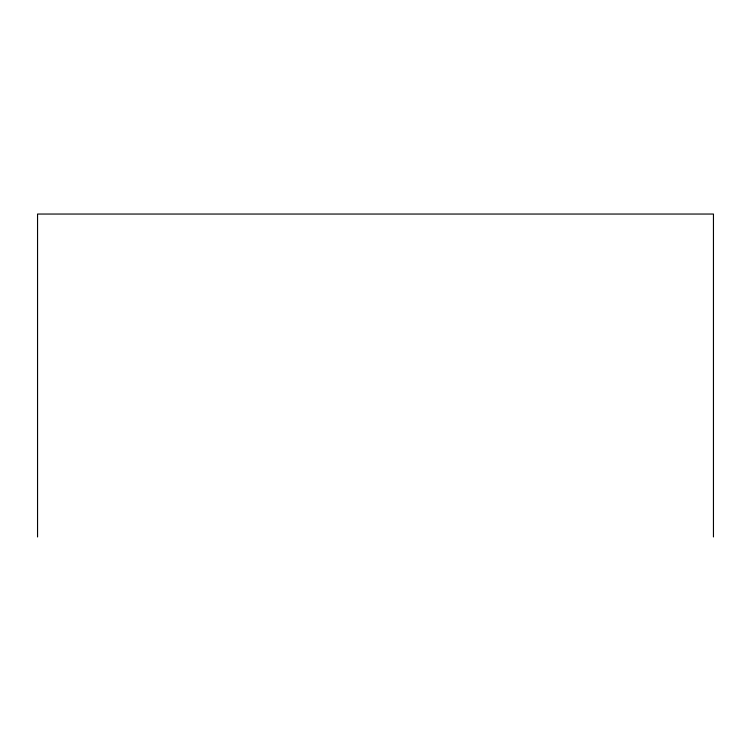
<?xml version="1.0" encoding="UTF-8"?>
<svg xmlns="http://www.w3.org/2000/svg" width="751" height="751" viewBox="0 0 751 751"><rect width="100%" height="100%" fill="white"/><g stroke="black" fill="none" stroke-linecap="round" stroke-linejoin="round"><path stroke-width="1.13" d="M713.45 536.956L713.45 214.044L37.55 214.044L37.55 536.956"/></g></svg>
